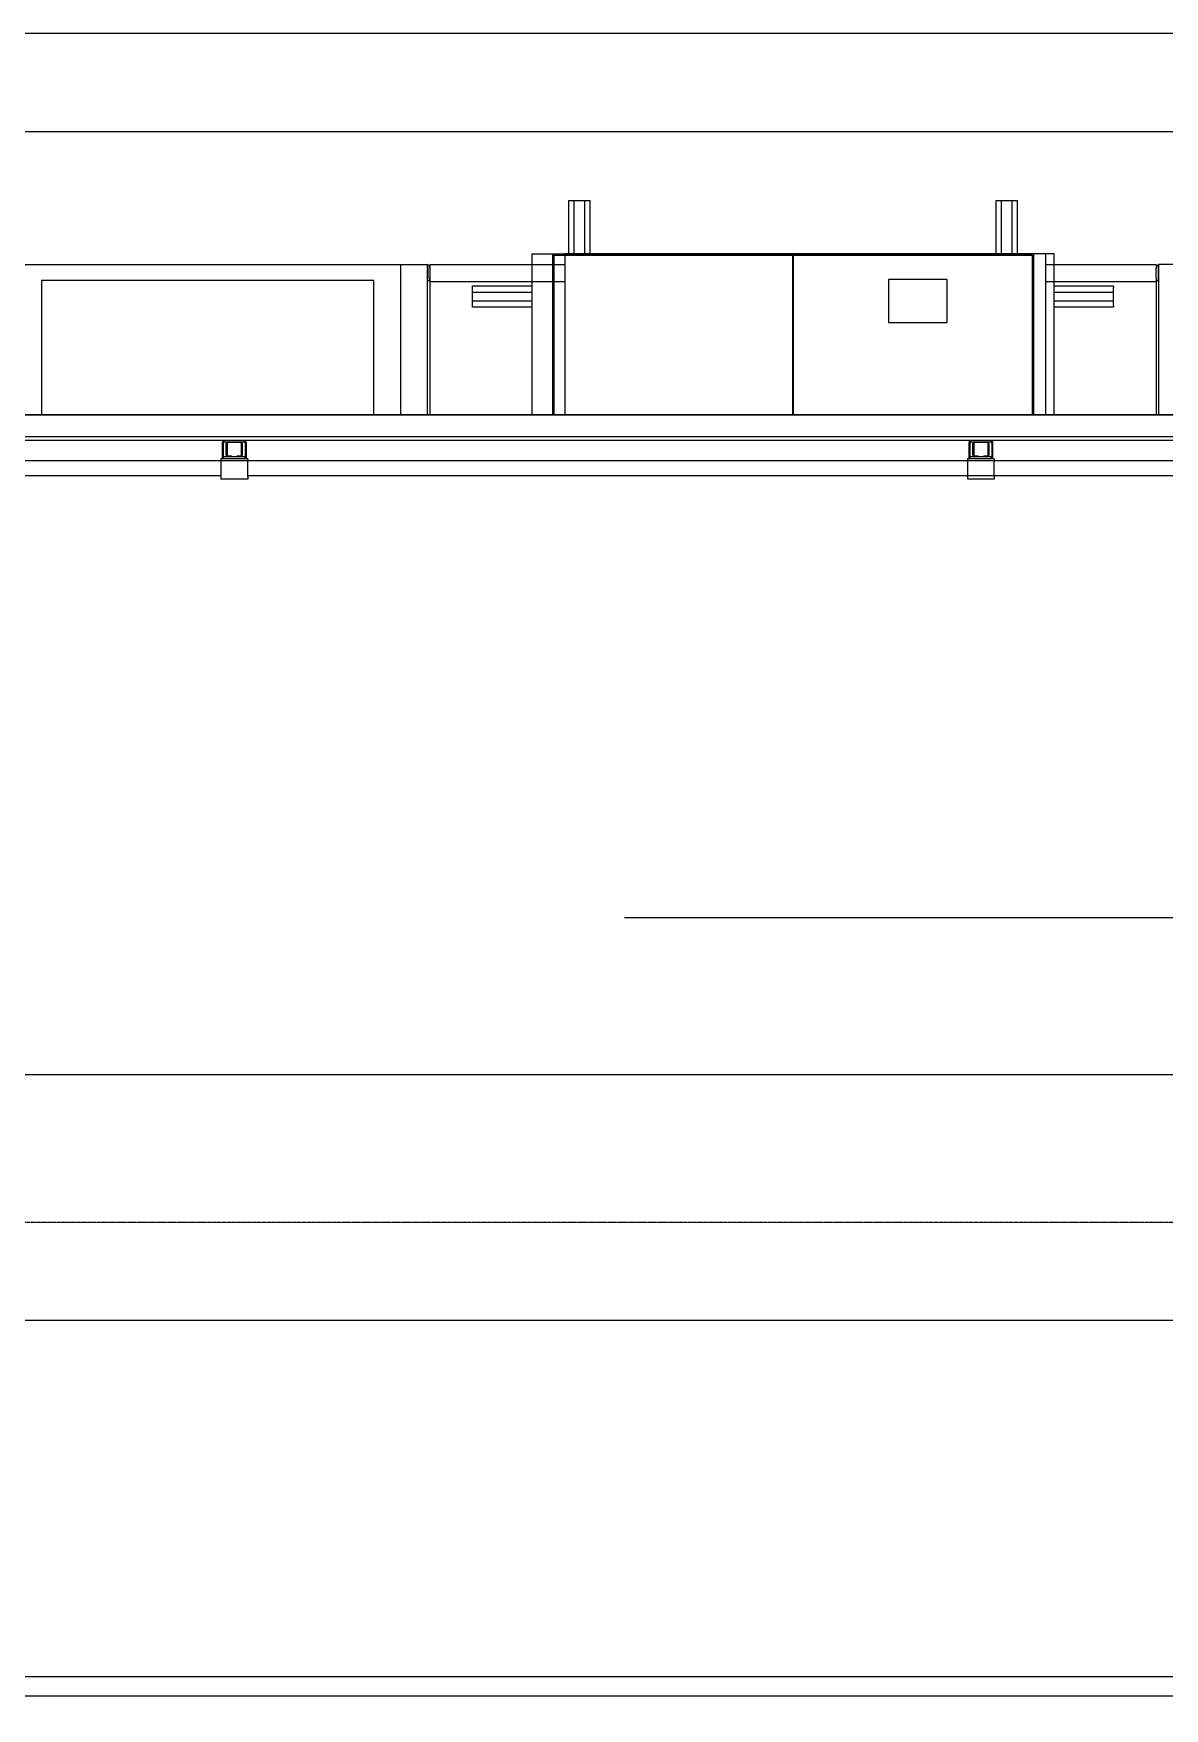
# Model space of a CAD drawing. Extents: x -599358 to 2865263, y -1062760 to 486533.
# Drawn here: x 1917132 to 1919434, y -666620 to -663210 of the extents above; entities that cross this region are included whole.
import ezdxf

# ---------------------------------------------------------------- set-up
doc = ezdxf.new("R2010")
doc.units = 0
doc.linetypes.add('DASH', pattern=[0.35, 0.25, -0.1])
doc.linetypes.add('DOTE', pattern=[2.42, 2, -0.2, 0.02, -0.2])
for name, color, linetype in [('A-AXIS-DOTE', 14, 'DOTE'), ('A-LIN-V', 9, 'Continuous'), ('FHSGH10105-主梁-04', 7, 'Continuous'), ('FHSGH10105-主梁-06', 7, 'Continuous')]:
    doc.layers.add(name, color=color, linetype=linetype)

# ---------------------------------------------------------------- blocks, each defined once
blk = doc.blocks.new('23423wer')
at = {"layer": 'A-LIN-V'}
h = blk.add_hatch(color=1, dxfattribs=at)
h.dxf.hatch_style = 1
h.paths.add_polyline_path([(-1670356.6, 541849.7), (-1670354.6, 541851.7), (-1670354.6, 541849.7)])
h.paths.add_polyline_path([(-1670322.6, 541849.7), (-1670322.6, 541851.7), (-1670320.6, 541849.7)])
at = {"color": 1, "linetype": 'DASH'}
blk.add_line((-1667421, 542339.9), (-1674651.9, 542339.9), dxfattribs=at)
at = {"color": 6, "linetype": 'DASH'}
blk.add_lwpolyline([(-1667170.8, 542487.1), (-1674651.9, 542487.1)], dxfattribs=at)
at = {"color": 1, "linetype": 'DASH'}
blk.add_lwpolyline([(-1667005.2, 540926.8), (-1674571, 540926.8)], dxfattribs=at)
at = {"layer": 'A-AXIS-DOTE', "color": 1}
blk.add_line((-1667325.3, 541162.3), (-1669754, 541162.3), dxfattribs=at)
at = {"layer": 'A-LIN-V', "color": 1}
for p, q in [((-1669837.6, 542237.1), (-1669829.6, 542237.1)), ((-1669837.6, 542157.1), (-1669837.6, 542237.1)), ((-1669837.6, 542157.1), (-1669837.6, 542237.1)), ((-1669837.6, 542237.1), (-1669829.6, 542237.1)), ((-1669829.6, 542157.1), (-1669829.6, 542237.1)), ((-1669829.6, 542237.1), (-1669813.6, 542237.1)), ((-1669829.6, 542157.1), (-1669829.6, 542237.1)), ((-1669829.6, 542237.1), (-1669813.6, 542237.1)), ((-1669813.6, 542237.1), (-1669805.6, 542237.1)), ((-1669813.6, 542157.1), (-1669813.6, 542237.1)), ((-1669813.6, 542237.1), (-1669805.6, 542237.1)), ((-1669813.6, 542157.1), (-1669813.6, 542237.1)), ((-1669805.6, 542157.1), (-1669805.6, 542237.1)), ((-1669805.6, 542157.1), (-1669805.6, 542237.1)), ((-1669197.6, 542237.1), (-1669189.6, 542237.1)), ((-1669197.6, 542157.1), (-1669197.6, 542237.1)), ((-1669197.6, 542237.1), (-1669189.6, 542237.1)), ((-1669197.6, 542157.1), (-1669197.6, 542237.1)), ((-1669189.6, 542157.1), (-1669189.6, 542237.1)), ((-1669189.6, 542237.1), (-1669173.6, 542237.1)), ((-1669189.6, 542157.1), (-1669189.6, 542237.1)), ((-1669189.6, 542237.1), (-1669173.6, 542237.1)), ((-1669173.6, 542237.1), (-1669165.6, 542237.1)), ((-1669173.6, 542157.1), (-1669173.6, 542237.1)), ((-1669173.6, 542157.1), (-1669173.6, 542237.1)), ((-1669173.6, 542237.1), (-1669165.6, 542237.1)), ((-1669165.6, 542157.1), (-1669165.6, 542237.1)), ((-1669165.6, 542157.1), (-1669165.6, 542237.1)), ((-1674651.9, 542141.1), (-1670089.6, 542141.1)), ((-1670089.6, 542141.1), (-1670089.6, 541915.5)), ((-1670089.6, 542141.1), (-1670049.6, 542141.1)), ((-1670049.6, 542141.1), (-1670049.6, 541915.5)), ((-1670048.4, 542121.1), (-1670048.4, 542135.5)), ((-1670045.6, 542141.1), (-1669843.7, 542141.1)), ((-1670045.6, 542141.1), (-1670045.6, 542135.5)), ((-1670045.6, 542135.5), (-1670045.6, 542121.1)), ((-1669892.8, 542157.1), (-1669861.6, 542157.1)), ((-1669892.8, 542157.1), (-1669892.8, 541915.5)), ((-1669861.6, 541915.5), (-1669861.6, 542157.1)), ((-1669861.6, 542157.1), (-1669141.6, 542157.1)), ((-1669859.6, 542155.1), (-1669502.4, 542155.1)), ((-1669859.6, 541915.5), (-1669859.6, 542155.1)), ((-1669123.7, 542157.1), (-1669843.7, 542157.1)), ((-1669843.7, 542157.1), (-1669843.7, 541915.5)), ((-1669502.4, 542155.1), (-1669502.4, 541915.5)), ((-1669500.8, 542155.1), (-1669143.6, 542155.1)), ((-1669500.8, 541915.5), (-1669500.8, 542155.1)), ((-1669143.6, 542155.1), (-1669143.6, 541915.5)), ((-1669110.4, 542157.1), (-1669141.6, 542157.1)), ((-1669141.6, 542157.1), (-1669141.6, 541915.5)), ((-1669123.7, 542157.1), (-1669123.7, 541915.5)), ((-1669123.7, 542141.1), (-1668957.6, 542141.1)), ((-1669110.4, 541915.5), (-1669110.4, 542157.1)), ((-1668957.6, 542141.1), (-1668957.6, 542135.5)), ((-1668957.6, 542121.1), (-1668957.6, 542135.5)), ((-1668954.8, 542135.5), (-1668954.8, 542121.1)), ((-1668913.6, 542141.1), (-1668953.6, 542141.1)), ((-1668953.6, 541915.5), (-1668953.6, 542141.1)), ((-1670627.4, 542117.1), (-1670627.4, 541915.5)), ((-1670129.6, 542117.1), (-1670627.4, 542117.1)), ((-1670129.6, 541915.5), (-1670129.6, 542117.1)), ((-1670045.6, 542121.1), (-1670045.6, 542115.5)), ((-1670045.6, 542115.5), (-1670045.6, 541915.5)), ((-1670045.6, 542115.5), (-1669843.7, 542115.5)), ((-1669358.9, 542118.3), (-1669358.9, 542054.3)), ((-1669270.9, 542118.3), (-1669358.9, 542118.3)), ((-1669270.9, 542054.3), (-1669270.9, 542118.3)), ((-1669123.7, 542115.5), (-1668957.6, 542115.5)), ((-1668957.6, 542121.1), (-1668957.6, 542115.5)), ((-1668957.6, 542115.5), (-1668957.6, 541915.5)), ((-1669981.6, 542109.1), (-1669892.8, 542109.1)), ((-1669981.6, 542106.7), (-1669981.6, 542109.1)), ((-1669981.6, 542099.5), (-1669981.6, 542106.7)), ((-1669981.6, 542099.5), (-1669892.8, 542099.5)), ((-1669981.6, 542086.7), (-1669981.6, 542099.5)), ((-1669981.6, 542086.7), (-1669892.8, 542086.7)), ((-1669981.6, 542079.5), (-1669981.6, 542086.7)), ((-1669110.4, 542109.1), (-1669021.6, 542109.1)), ((-1669110.4, 542099.5), (-1669021.6, 542099.5)), ((-1669110.4, 542086.7), (-1669021.6, 542086.7)), ((-1669021.6, 542109.1), (-1669021.6, 542106.7)), ((-1669021.6, 542099.5), (-1669021.6, 542106.7)), ((-1669021.6, 542086.7), (-1669021.6, 542099.5)), ((-1669021.6, 542079.5), (-1669021.6, 542086.7)), ((-1669981.6, 542077.1), (-1669981.6, 542079.5)), ((-1669892.8, 542077.1), (-1669981.6, 542077.1)), ((-1669021.6, 542077.1), (-1669110.4, 542077.1)), ((-1669021.6, 542079.5), (-1669021.6, 542077.1)), ((-1669358.9, 542054.3), (-1669270.9, 542054.3)), ((-1667588.3, 541915.5), (-1674651.9, 541915.5)), ((-1672256.3, 541915.5), (-1667588.3, 541915.5)), ((-1672256.3, 541883.5), (-1667428.3, 541883.5)), ((-1668701.9, 541877.1), (-1674651.9, 541877.1)), ((-1670356.6, 541873.5), (-1670356.6, 541849.7)), ((-1670354.8, 541851.5), (-1670354.8, 541873.5)), ((-1670324.2, 541877.1), (-1670353, 541877.1)), ((-1670353, 541875.3), (-1670348.2, 541875.3)), ((-1670350.6, 541855.3), (-1670350.6, 541872.9)), ((-1670349.4, 541872.9), (-1670349.4, 541855.3)), ((-1670348.2, 541875.3), (-1670329, 541875.3)), ((-1670329, 541874.1), (-1670348.2, 541874.1)), ((-1670329, 541875.3), (-1670324.2, 541875.3)), ((-1670327.8, 541855.3), (-1670327.8, 541872.9)), ((-1670326.6, 541872.9), (-1670326.6, 541855.3)), ((-1670322.4, 541873.5), (-1670322.4, 541851.5)), ((-1670320.6, 541849.7), (-1670320.6, 541873.5)), ((-1669238.3, 541873.5), (-1669238.3, 541849.7)), ((-1669236.5, 541851.5), (-1669236.5, 541873.5)), ((-1669205.9, 541877.1), (-1669234.7, 541877.1)), ((-1669234.7, 541875.3), (-1669229.9, 541875.3)), ((-1669232.3, 541855.3), (-1669232.3, 541872.9)), ((-1669231.1, 541872.9), (-1669231.1, 541855.3)), ((-1669229.9, 541875.3), (-1669210.7, 541875.3)), ((-1669210.7, 541874.1), (-1669229.9, 541874.1)), ((-1669210.7, 541875.3), (-1669205.9, 541875.3)), ((-1669209.5, 541855.3), (-1669209.5, 541872.9)), ((-1669208.3, 541872.9), (-1669208.3, 541855.3)), ((-1669204.1, 541873.5), (-1669204.1, 541851.5)), ((-1669202.3, 541849.7), (-1669202.3, 541873.5)), ((-1671644.5, 541847.3), (-1670463.7, 541847.3)), ((-1671098.1, 541847.3), (-1670358.6, 541847.3)), ((-1670444.5, 541847.3), (-1669925.9, 541847.3)), ((-1670356.6, 541849.7), (-1670358.6, 541849.7)), ((-1670358.6, 541849.7), (-1670358.6, 541845.7)), ((-1670358.6, 541845.7), (-1670358.6, 541823.3)), ((-1670356.6, 541849.7), (-1670354.6, 541851.7)), ((-1670354.6, 541849.7), (-1670356.6, 541849.7)), ((-1670348.2, 541852.9), (-1670354.6, 541852.9)), ((-1670354.6, 541849.7), (-1670354.6, 541852.9)), ((-1670322.6, 541849.7), (-1670354.6, 541849.7)), ((-1670348.2, 541854.1), (-1670343, 541854.1)), ((-1670343, 541852.9), (-1670348.2, 541852.9)), ((-1670343, 541854.1), (-1670343, 541852.9)), ((-1670334.2, 541852.9), (-1670343, 541852.9)), ((-1670334.2, 541852.9), (-1670334.2, 541854.1)), ((-1670334.2, 541854.1), (-1670329, 541854.1)), ((-1670329, 541852.9), (-1670334.2, 541852.9)), ((-1670322.6, 541852.9), (-1670329, 541852.9)), ((-1670322.6, 541849.7), (-1670322.6, 541852.9)), ((-1670322.6, 541851.7), (-1670320.6, 541849.7)), ((-1670320.6, 541849.7), (-1670322.6, 541849.7)), ((-1670318.6, 541849.7), (-1670320.6, 541849.7)), ((-1670318.6, 541849.7), (-1670318.6, 541845.7)), ((-1670318.6, 541847.3), (-1669240.3, 541847.3)), ((-1670318.6, 541823.3), (-1670318.6, 541845.7)), ((-1669906.7, 541847.3), (-1668725.9, 541847.3)), ((-1669238.3, 541849.7), (-1669240.3, 541849.7)), ((-1669240.3, 541849.7), (-1669240.3, 541845.7)), ((-1669240.3, 541845.7), (-1669240.3, 541823.3)), ((-1669238.3, 541849.7), (-1669236.3, 541851.7)), ((-1669236.3, 541849.7), (-1669238.3, 541849.7)), ((-1669229.9, 541852.9), (-1669236.3, 541852.9)), ((-1669236.3, 541849.7), (-1669236.3, 541852.9)), ((-1669204.3, 541849.7), (-1669236.3, 541849.7)), ((-1669229.9, 541854.1), (-1669224.7, 541854.1)), ((-1669224.7, 541852.9), (-1669229.9, 541852.9)), ((-1669224.7, 541854.1), (-1669224.7, 541852.9)), ((-1669215.9, 541852.9), (-1669224.7, 541852.9)), ((-1669215.9, 541852.9), (-1669215.9, 541854.1)), ((-1669215.9, 541854.1), (-1669210.7, 541854.1)), ((-1669210.7, 541852.9), (-1669215.9, 541852.9)), ((-1669204.3, 541852.9), (-1669210.7, 541852.9)), ((-1669204.3, 541849.7), (-1669204.3, 541852.9)), ((-1669204.3, 541851.7), (-1669202.3, 541849.7)), ((-1669202.3, 541849.7), (-1669204.3, 541849.7)), ((-1669200.3, 541849.7), (-1669202.3, 541849.7)), ((-1669200.3, 541849.7), (-1669200.3, 541845.7)), ((-1669200.3, 541847.3), (-1667960.3, 541847.3)), ((-1669200.3, 541823.3), (-1669200.3, 541845.7)), ((-1671098.1, 541824.9), (-1670358.6, 541824.9)), ((-1670358.6, 541823.3), (-1670358.6, 541819.3)), ((-1670318.6, 541819.3), (-1670358.6, 541819.3)), ((-1670318.6, 541824.9), (-1669240.3, 541824.9)), ((-1670318.6, 541823.3), (-1670318.6, 541819.3)), ((-1669577, 541824.9), (-1668985, 541824.9)), ((-1669240.3, 541823.3), (-1669240.3, 541819.3)), ((-1669200.3, 541819.3), (-1669240.3, 541819.3)), ((-1669200.3, 541824.9), (-1667960.3, 541824.9)), ((-1669200.3, 541823.3), (-1669200.3, 541819.3))]:
    blk.add_line(p, q, dxfattribs=at)
for centre, radius, start, end in [((-1670051.2, 542135.5), 5.6, 0, 73.3984), ((-1670051.2, 542135.5), 2.8, 360, 55.1501), ((-1668952, 542135.5), 5.6, 106.6015, 180), ((-1668952, 542135.5), 2.8, 124.8499, 180), ((-1670051.2, 542121.1), 5.6, 286.6015, 360), ((-1670051.2, 542121.1), 2.8, 304.8499, 360), ((-1668952, 542121.1), 5.6, 180, 253.3984), ((-1668952, 542121.1), 2.8, 180, 235.1501), ((-1670353, 541873.5), 3.6, 90, 180), ((-1670353, 541873.5), 1.8, 90, 180), ((-1670348.2, 541872.9), 2.4, 90, 180), ((-1670348.2, 541872.9), 1.2, 90, 180), ((-1670329, 541872.9), 2.4, 360, 90), ((-1670329, 541872.9), 1.2, 360, 90), ((-1670324.2, 541873.5), 3.6, 0, 90), ((-1670324.2, 541873.5), 1.8, 0, 90), ((-1669234.7, 541873.5), 3.6, 90, 180), ((-1669234.7, 541873.5), 1.8, 90, 180), ((-1669229.9, 541872.9), 2.4, 90, 180), ((-1669229.9, 541872.9), 1.2, 90, 180), ((-1669210.7, 541872.9), 2.4, 360, 90), ((-1669210.7, 541872.9), 1.2, 360, 90), ((-1669205.9, 541873.5), 3.6, 0, 90), ((-1669205.9, 541873.5), 1.8, 360, 90), ((-1670348.2, 541855.3), 2.4, 180, 270), ((-1670348.2, 541855.3), 1.2, 180, 270), ((-1670329, 541855.3), 2.4, 270, 360), ((-1670329, 541855.3), 1.2, 270, 360), ((-1669229.9, 541855.3), 2.4, 180, 270), ((-1669229.9, 541855.3), 1.2, 180, 270), ((-1669210.7, 541855.3), 2.4, 270, 360), ((-1669210.7, 541855.3), 1.2, 270, 360)]:
    blk.add_arc(centre, radius, start, end, dxfattribs=at)
blk = doc.blocks.new('G$C20E3758E')
at = {"color": 6, "linetype": 'DASH'}
blk.add_lwpolyline([(-1105.4, 3356.7), (4405, 3356.7), (4405, 1700.8)], dxfattribs=at)
at = {"layer": 'FHSGH10105-主梁-04', "color": 3, "linetype": 'Continuous'}
blk.add_line((4325.3, 3229.5), (-1105.4, 3229.5), dxfattribs=at)
at = {"layer": 'FHSGH10105-主梁-06', "color": 3, "linetype": 'Continuous'}
for p, q in [((4195.6, 2767.7), (-1105.4, 2767.7)), ((4325.3, 2742.7), (-1105.4, 2742.7))]:
    blk.add_line(p, q, dxfattribs=at)

msp = doc.modelspace()

# ---------------------------------------------------------------- block references
at = {"xscale": 1.35874988235309, "yscale": 1.35874988235309, "zscale": 1.35874988235309}
msp.add_blockref('23423wer', (4187113.4, -1400314.2), dxfattribs=at)
at = {"layer": 'A-LIN-V', "xscale": 1.571585729816195, "yscale": 1.571585729816195, "zscale": 1.571585729816195}
msp.add_blockref('G$C20E3758E', (1914157.5, -670905.3), dxfattribs=at)

doc.saveas('drawing.dxf')
